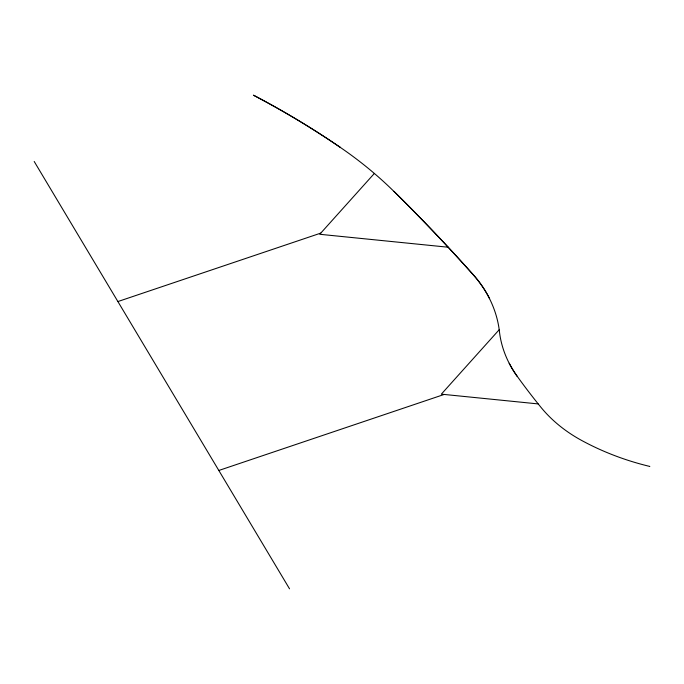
<?xml version="1.0" encoding="UTF-8"?>
<svg xmlns="http://www.w3.org/2000/svg" width="684" height="684" viewBox="0 0 684 684"><rect width="100%" height="100%" fill="white"/><g stroke="black" fill="none" stroke-linecap="round" stroke-linejoin="round"><path stroke-width="1.03" d="M649.783 466.488L649.8 466.437A232.312 182.064 6.4 0 1 581.614 440.428A137.912 108.081 6.4 0 1 540.805 407.134A788.319 617.797 6.4 0 1 517.361 376.499A132.901 104.156 6.4 0 1 509.281 363.315L509.212 363.332A136.817 107.226 6.4 0 1 499.371 330.996A146.145 114.536 6.4 0 0 489.53 298.669A136.484 106.96 6.4 0 0 473.148 274.694A1980.573 1552.167 6.4 0 0 393.907 191.4A395.113 309.647 6.4 0 0 340.29 147.385A788.267 617.763 6.4 0 0 253.431 95.179L253.431 95.179A788.199 617.703 6.4 0 1 340.29 147.385L340.333 147.342M374.379 173.428L319.736 234.279L448.174 247.223M499.243 329.679L441.334 394.164L538.163 403.919M393.907 191.4L393.958 191.366A1980.65 1552.218 6.4 0 1 473.208 274.66A136.561 107.02 6.4 0 1 489.599 298.651L489.53 298.669M517.361 376.499L517.301 376.525A132.978 104.207 6.4 0 1 509.212 363.332M117.887 301.558L320.787 233.116M218.82 470.472L444.19 394.446M34.2 161.484L289.537 588.821"/></g></svg>
